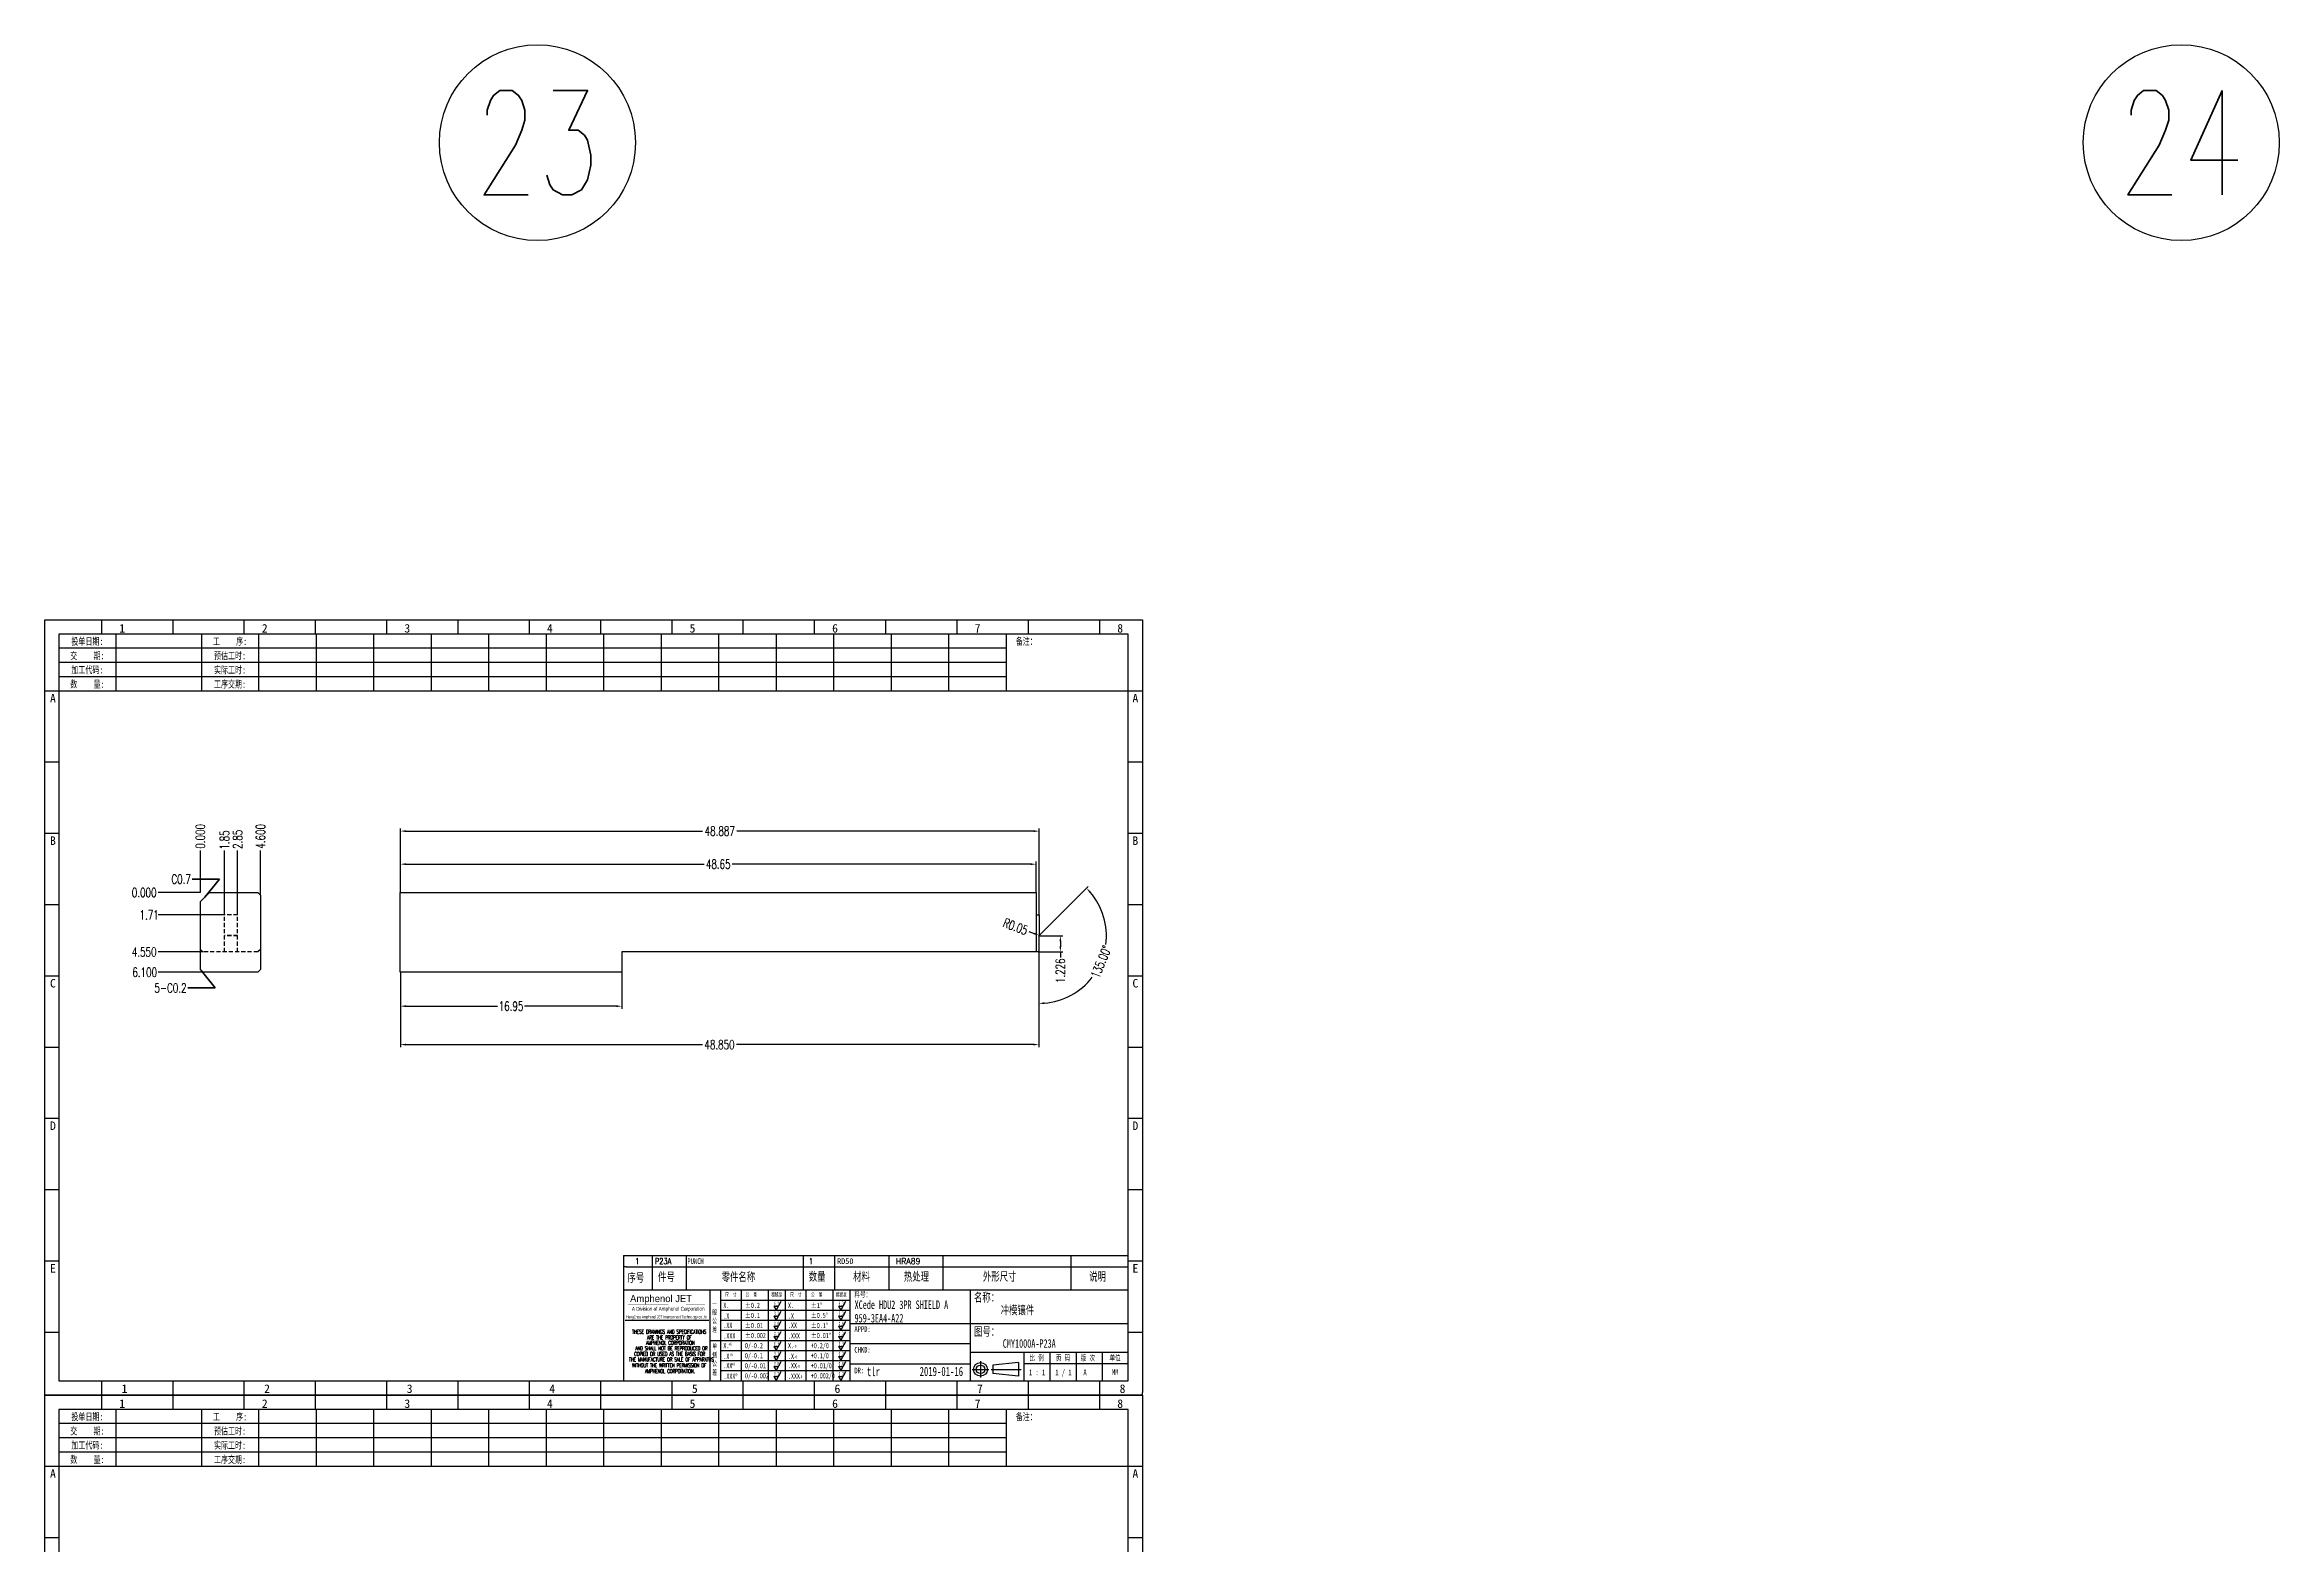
# Model space of a CAD drawing. Header units: millimetres. Extents: x -2852 to 5627, y -2271 to 1849.
# Drawn here: x -2474.4 to -2303.4, y 99 to 213.8 of the extents above; entities that cross this region are included whole.
import ezdxf
from ezdxf.enums import TextEntityAlignment as Align

# ---------------------------------------------------------------- set-up
doc = ezdxf.new("R2010")
doc.units = ezdxf.units.MM
doc.header["$PDSIZE"] = 3
doc.linetypes.add('DASHED2', pattern=[9.525, 6.35, -3.175])
for name, color, linetype in [('1', 7, 'Continuous'), ('11', 4, 'DASHED2'), ('41', 1, 'Continuous'), ('66', 1, 'Continuous')]:
    doc.layers.add(name, color=color, linetype=linetype)
doc.styles.add('CH', font='仿宋_GB2312_0.ttf')
doc.styles.add('jet01', font='simplex.shx', dxfattribs={"width": 0.7, "bigfont": 'hztxt.shx'})
doc.styles.add('jet02', font='simplex.shx', dxfattribs={"width": 0.7})
doc.styles.add('SIMPLEX', font='SIMPLEX')
doc.styles.get("Standard").update_dxf_attribs({"font": '仿宋_GB2312_0.ttf', "width": 0.7})
doc.styles.add('TEXTSTYLE_1', font='TRIUMB.TTF')
doc.styles.add('TEXTSTYLE_2', font='TRIUM.TTF')
doc.styles.add('tk', font='', dxfattribs={"width": 0.7})
doc.styles.add('tk 2', font='仿宋_GB2312_0.ttf', dxfattribs={"width": 0.65})
doc.styles.add('tk 4', font='simplex.shx', dxfattribs={"width": 0.65, "bigfont": 'bigfont.shx'})
doc.styles.get('tk').set_extended_font_data('NSimSun')
doc.dimstyles.new('jet02', dxfattribs={"dimtxt": 3.5, "dimasz": 2.1, "dimexe": 1, "dimexo": 0, "dimgap": 0.5, "dimtad": 0, "dimtoh": 1, "dimdec": 3, "dimzin": 9, "dimdsep": 46, "dimtxsty": 'jet02', "dimcen": 0, "dimclrt": 256, "dimazin": 2, "dimtfac": 1, "dimtdec": 3, "dimtofl": 0, "dimtmove": 0, "dimatfit": 1, "dimfxl": 0, "dimarcsym": 0})

# ---------------------------------------------------------------- blocks, each defined once
blk = doc.blocks.new('A3-N')
at = {"layer": '1', "color": 1}
for p, q in [((0, 0), (0, 296.73)), ((0, 296.73), (420, 296.73)), ((21.82, 291.27), (21.82, 296.73)), ((49.09, 291.27), (49.09, 296.73)), ((76.36, 291.27), (76.36, 296.73)), ((103.64, 291.27), (103.64, 296.73)), ((103.64, 291.27), (103.64, 296.73)), ((103.64, 291.27), (103.64, 296.73)), ((130.91, 291.27), (130.91, 296.73)), ((158.18, 291.27), (158.18, 296.73)), ((185.45, 291.27), (185.45, 296.73)), ((212.73, 291.27), (212.73, 296.73)), ((240, 291.27), (240, 296.73)), ((267.27, 291.27), (267.27, 296.73)), ((294.55, 291.27), (294.55, 296.73)), ((321.82, 291.27), (321.82, 296.73)), ((349.09, 291.27), (349.09, 296.73)), ((376.36, 291.27), (376.36, 296.73)), ((403.64, 291.27), (403.64, 296.73)), ((420, 296.73), (420, 1)), ((5.45, 269.45), (0, 269.45)), ((420, 269.45), (414.55, 269.45)), ((5.45, 242.18), (0, 242.18)), ((420, 242.18), (414.55, 242.18)), ((5.45, 214.91), (0, 214.91)), ((420, 214.91), (414.55, 214.91)), ((5.45, 187.64), (0, 187.64)), ((420, 187.64), (414.55, 187.64)), ((5.45, 160.36), (0, 160.36)), ((420, 160.36), (414.55, 160.36)), ((5.45, 133.09), (0, 133.09)), ((420, 133.09), (414.55, 133.09)), ((5.45, 105.82), (0, 105.82)), ((420, 105.82), (414.55, 105.82)), ((5.45, 78.55), (0, 78.55)), ((420, 78.55), (414.55, 78.55)), ((5.45, 51.27), (0, 51.27)), ((222.45, 49.09), (221.45, 49.09)), ((221.45, 49.09), (221.45, 40.36)), ((222.45, 49.09), (414.55, 49.09)), ((232.36, 49.09), (232.36, 40.36)), ((245.45, 49.09), (245.45, 40.36)), ((290.18, 49.09), (290.18, 40.36)), ((302.18, 49.09), (302.18, 40.36)), ((322.91, 49.09), (322.91, 40.36)), ((343.64, 49.09), (343.64, 40.36)), ((392.73, 40.36), (392.73, 49.09)), ((420, 51.27), (414.55, 51.27)), ((258.55, 40.36), (258.55, 5.44)), ((266.45, 40.36), (266.45, 5.44)), ((276.78, 40.36), (276.78, 5.45)), ((291.18, 40.36), (291.18, 5.45)), ((301.51, 40.37), (301.51, 5.46)), ((308.01, 40.36), (308.01, 5.45)), ((354.09, 40.36), (354.09, 5.45)), ((308.01, 32.39), (258.55, 32.39)), ((308.01, 28.54), (258.55, 28.54)), ((414.55, 27.27), (308.01, 27.27)), ((5.45, 24), (0, 24)), ((308.01, 24.69), (258.55, 24.69)), ((354.09, 19.63), (308.01, 19.63)), ((420, 24), (414.55, 24)), ((308.01, 16.99), (258.55, 16.99)), ((308.01, 13.14), (258.55, 13.14)), ((308.01, 9.29), (258.55, 9.29)), ((308.01, 11.99), (354.09, 11.99)), ((414.55, 16.36), (354.09, 16.36)), ((372.51, 12.49), (362.69, 11.5)), ((362.69, 11.5), (362.69, 8.23)), ((372.51, 12.49), (372.51, 7.25)), ((374.55, 16.36), (374.55, 5.45)), ((414.55, 12), (374.55, 12)), ((384.55, 16.36), (384.55, 5.45)), ((394.55, 16.36), (394.55, 5.45)), ((404.55, 16.36), (404.55, 5.45)), ((1, 0), (0, 0)), ((420, 0), (1, 0)), ((21.82, 0), (21.82, 5.45)), ((49.09, 0), (49.09, 5.45)), ((76.36, 0), (76.36, 5.45)), ((103.64, 0), (103.64, 5.45)), ((130.91, 0), (130.91, 5.45)), ((158.18, 0), (158.18, 5.45)), ((185.45, 0), (185.45, 5.45)), ((212.73, 0), (212.73, 5.45)), ((240, 0), (240, 5.45)), ((267.27, 0), (267.27, 5.45)), ((294.55, 0), (294.55, 5.45)), ((321.82, 0), (321.82, 5.45)), ((349.09, 0), (349.09, 5.45)), ((372.51, 7.25), (362.69, 8.23)), ((376.36, 0), (376.36, 5.45)), ((403.64, 0), (403.64, 5.45)), ((420, 0), (420, 1))]:
    blk.add_line(p, q, dxfattribs=at)
at = {"layer": '1'}
for p, q in [((414.55, 278.18), (414.55, 284.73)), ((221.45, 40.36), (221.45, 5.45)), ((221.45, 40.36), (414.55, 40.36)), ((221.45, 40.36), (414.55, 40.36)), ((254.41, 40.36), (254.41, 5.45)), ((308.01, 36.24), (258.55, 36.24)), ((283.28, 40.36), (283.28, 5.45)), ((222.08, 28.67), (254.12, 28.67)), ((308.01, 20.84), (254.41, 20.84))]:
    blk.add_line(p, q, dxfattribs=at)
at = {"layer": '1', "color": 1, "ltscale": 0.05}
for p, q in [((281.68, 35.84), (279.79, 32.56)), ((306.41, 35.84), (304.52, 32.56)), ((278.93, 34.04), (279.79, 32.56)), ((278.93, 34.04), (280.65, 34.04)), ((278.93, 30.19), (279.79, 28.71)), ((278.93, 30.19), (280.65, 30.19)), ((278.93, 26.34), (279.79, 24.86)), ((278.93, 26.34), (280.65, 26.34)), ((281.68, 31.99), (279.79, 28.71)), ((281.68, 28.14), (279.79, 24.86)), ((303.66, 34.05), (304.52, 32.56)), ((303.66, 34.05), (305.38, 34.05)), ((303.66, 30.2), (305.38, 30.2)), ((303.66, 30.2), (304.52, 28.71)), ((303.66, 26.35), (304.52, 24.86)), ((303.66, 26.35), (305.38, 26.35)), ((306.41, 31.99), (304.52, 28.71)), ((306.41, 28.14), (304.52, 24.86)), ((278.93, 22.49), (280.65, 22.49)), ((278.93, 22.49), (279.79, 21.01)), ((278.93, 18.66), (279.79, 17.17)), ((278.93, 18.66), (280.65, 18.66)), ((281.68, 24.29), (279.79, 21.01)), ((281.68, 20.45), (279.79, 17.17)), ((303.66, 22.5), (305.38, 22.5)), ((303.66, 22.5), (304.52, 21.01)), ((303.66, 18.66), (304.52, 17.18)), ((303.66, 18.66), (305.38, 18.66)), ((306.41, 24.29), (304.52, 21.01)), ((306.41, 20.46), (304.52, 17.18)), ((278.93, 14.81), (280.65, 14.81)), ((278.93, 14.81), (279.79, 13.32)), ((278.93, 10.96), (279.79, 9.47)), ((278.93, 10.96), (280.65, 10.96)), ((281.68, 16.6), (279.79, 13.32)), ((281.68, 12.75), (279.79, 9.47)), ((281.68, 8.9), (279.79, 5.62)), ((303.66, 14.81), (305.38, 14.81)), ((303.66, 14.81), (304.52, 13.33)), ((303.66, 10.96), (304.52, 9.48)), ((303.66, 10.96), (305.38, 10.96)), ((306.41, 16.61), (304.52, 13.33)), ((306.41, 12.76), (304.52, 9.48)), ((306.41, 8.91), (304.52, 5.63)), ((278.93, 7.11), (279.79, 5.62)), ((278.93, 7.11), (280.65, 7.11)), ((303.66, 7.11), (305.38, 7.11)), ((303.66, 7.11), (304.52, 5.63))]:
    blk.add_line(p, q, dxfattribs=at)
at = {"layer": '1', "color": 1, "ltscale": 0.1}
for p, q in [((354.86, 9.87), (361.17, 9.87)), ((358.01, 13.02), (358.01, 6.71)), ((362.03, 9.87), (373.54, 9.87))]:
    blk.add_line(p, q, dxfattribs=at)
at = {"layer": '1'}
blk.add_lwpolyline([(221.45, 5.45), (414.55, 5.45), (414.55, 291.27), (5.45, 291.27), (5.45, 5.45), (414.55, 5.45)], dxfattribs=at)
at = {"layer": '1', "color": 7, "linetype": 'Continuous', "const_width": 0.123}
blk.add_lwpolyline([(223.11, 34.74), (252.6, 34.76)], dxfattribs=at)
at = {"layer": '1', "color": 1}
for radius in [2.62, 1.64]:
    blk.add_circle((358.01, 9.87), radius, dxfattribs=at)
at = {"layer": '41'}
for p, q in [((27.27, 291.27), (27.27, 269.45)), ((60, 291.27), (60, 269.45)), ((81.82, 291.27), (81.82, 269.45)), ((103.82, 291.27), (103.82, 269.45)), ((125.82, 291.27), (125.82, 269.45)), ((147.82, 291.27), (147.82, 269.45)), ((169.82, 291.27), (169.82, 269.45)), ((191.82, 291.27), (191.82, 269.45)), ((213.82, 291.27), (213.82, 269.45)), ((235.82, 291.27), (235.82, 269.45)), ((257.82, 291.27), (257.82, 269.45)), ((279.82, 291.27), (279.82, 269.45)), ((301.82, 291.27), (301.82, 269.45)), ((323.82, 291.27), (323.82, 269.45)), ((345.82, 291.27), (345.82, 269.45)), ((367.82, 291.27), (367.82, 269.45)), ((367.82, 285.82), (5.45, 285.82)), ((367.82, 280.36), (5.45, 280.36)), ((367.82, 274.91), (5.45, 274.91)), ((414.55, 269.45), (5.45, 269.45))]:
    blk.add_line(p, q, dxfattribs=at)
at = {"layer": '1', "color": 1}
for s, p in [('1', (29.64, 295.11)), ('2', (84.18, 295.11)), ('3', (138.73, 295.11)), ('4', (193.27, 295.11)), ('5', (247.82, 295.11)), ('6', (302.36, 295.11)), ('7', (356.91, 295.11)), ('8', (411.45, 295.11)), ('1', (30.53, 4.11)), ('2', (85.08, 4.11)), ('3', (139.62, 4.11)), ('4', (194.17, 4.11)), ('5', (248.72, 4.11)), ('6', (303.26, 4.11)), ('7', (357.81, 4.11)), ('8', (412.35, 4.11))]:
    blk.add_text(s, height=3.27, dxfattribs=at).set_placement(p, align=Align.TOP_CENTER)
at = {"layer": '1', "style": 'tk', "width": 0.7}
for s, p in [('投单日期:', (16.36, 288.55)), ('交    期:', (16.36, 283.09)), ('预估工时:', (70.91, 283.09)), ('工    序:', (70.91, 288.55)), ('备注：', (375.51, 288.55)), ('加工代码:', (16.36, 277.64)), ('数    量:', (16.36, 272.18)), ('工序交期:', (70.91, 272.18)), ('实际工时:', (70.91, 277.64))]:
    blk.add_text(s, height=2.727, dxfattribs=at).set_placement(p, align=Align.MIDDLE)
at = {"layer": '1', "color": 1}
for s, p in [('A', (2.04, 268.36)), ('B', (2.04, 213.82)), ('C', (2.04, 159.27)), ('D', (2.04, 104.73)), ('E', (2.04, 50.18))]:
    blk.add_text(s, height=3.27, dxfattribs=at).set_placement(p, align=Align.TOP_LEFT)
for s, p in [('A', (418.37, 268.36)), ('B', (418.37, 213.82)), ('C', (418.37, 159.27)), ('D', (418.37, 104.73)), ('E', (418.37, 50.18))]:
    blk.add_text(s, height=3.27, dxfattribs=at).set_placement(p, align=Align.TOP_RIGHT)
at = {"layer": '1', "color": 1, "style": 'tk 2', "width": 0.7}
for s, height, p in [('序号', 3.273, (222.96, 43.34)), ('件号', 3.273, (234.62, 43.61)), ('零件名称', 3.273, (258.97, 43.61)), ('数量', 3.273, (292.3, 43.78)), ('材料', 3.273, (309.27, 43.78)), ('热处理', 3.273, (328.71, 43.78)), ('外形尺寸', 3.273, (358.94, 43.78)), ('说明', 3.273, (399.61, 43.78)), ('料号：', 2.182, (309.77, 37.46)), ('名称：', 3.273, (355.52, 35.79)), ('图号：', 3.273, (355.52, 22.7)), ('比 例', 2.182, (376.69, 13.18)), ('页 码', 2.182, (386.85, 13.18)), ('版 次', 2.182, (396.31, 13.18)), ('单位', 2.182, (407.35, 13.18))]:
    blk.add_text(s, height=height, dxfattribs=at).set_placement(p)
at = {"layer": '1', "color": 7, "linetype": 'Continuous', "style": 'TEXTSTYLE_1'}
blk.add_text('Amphenol JET', height=2.7, dxfattribs=at).set_placement((223.96, 35.61))
at = {"layer": '1', "color": 1, "style": 'tk 2', "width": 0.7}
for s, p in [('X.', (259.64, 34.37)), ('%%P0.2', (267.9, 34.37)), ('X.', (284.37, 34.37)), ('%%P1%%D', (293.12, 34.37)), ('.X', (259.64, 30.28)), ('.XX', (259.64, 26.71)), ('%%P0.1', (267.9, 30.52)), ('%%P0.01', (267.9, 26.67)), ('.X', (284.37, 30.28)), ('.XX', (284.37, 26.71)), ('%%P0.5%%D', (293.12, 30.52)), ('%%P0.1%%D', (293.12, 26.67)), ('X.', (259.64, 18.97)), ('.XXX', (259.64, 22.68)), ('0/-0.2', (267.9, 18.97)), ('%%P0.002', (267.9, 22.82)), ('X.', (284.37, 18.97)), ('.XXX', (284.37, 22.68)), ('+0.2/0', (293.12, 18.97)), ('%%P0.01%%D', (293.12, 22.82)), ('.X', (259.64, 14.88)), ('.XX', (259.64, 11.31)), ('0/-0.1', (267.9, 15.12)), ('0/-0.01', (267.9, 11.27)), ('0/-0.002', (267.9, 7.42)), ('.X', (284.37, 14.88)), ('.XX', (284.37, 11.31)), ('+0.1/0', (293.12, 15.12)), ('+0.01/0', (293.12, 11.27)), ('+0.002/0', (293.12, 7.42)), ('.XXX', (259.64, 7.28)), ('.XXX', (284.37, 7.28))]:
    blk.add_text(s, height=2, dxfattribs=at).set_placement(p, align=Align.MIDDLE_LEFT)
at = {"layer": '1', "color": 1, "ltscale": 0.05, "style": 'tk 2', "width": 0.5}
for s, p in [('6.3', (279.01, 34.26)), ('6.3', (303.74, 34.27)), ('3.2', (279.01, 30.41)), ('0.8', (279.01, 26.56)), ('3.2', (303.74, 30.42)), ('0.8', (303.74, 26.57)), ('0.2', (279.01, 22.71)), ('6.3', (279.01, 18.87)), ('0.2', (303.74, 22.72)), ('6.3', (303.74, 18.88)), ('3.2', (279.01, 15.02)), ('0.8', (279.01, 11.17)), ('0.2', (279.01, 7.32)), ('3.2', (303.74, 15.03)), ('0.8', (303.74, 11.18)), ('0.2', (303.74, 7.33))]:
    blk.add_text(s, height=1.6, dxfattribs=at).set_placement(p)
at = {"layer": '1', "color": 7, "linetype": 'Continuous'}
for s, height, style, width, p in [('HangZhou Amphenol JET Interconnect Technology co.,ltd ', 1.2, 'TEXTSTYLE_2', 0.6, (222.47, 29.36)), ('A Division of Amphenol Corporation', 1.5, 'TEXTSTYLE_2', 0.7, (224.64, 32.29)), ('THESE DRAWINGS AND SPECIFICATIONS', 1.5, 'tk 4', 0.6, (224.73, 23.52)), ('AND SHALL NOT BE REPRODUCED OR', 1.5, 'tk 4', 0.6, (225.95, 17.17)), ('AMPHENOL CORPORATION', 1.5, 'tk 4', 0.6, (230.04, 19.27)), ('ARE THE PROPERTY OF', 1.5, 'tk 4', 0.6, (230.45, 21.35)), ('THE MANUFACTURE OR SALE OF APPARATUS', 1.5, 'tk 4', 0.6, (223.5, 12.92)), ('WITHOUT THE WRITTEN PERMISSION OF', 1.5, 'tk 4', 0.6, (224.73, 10.67)), ('COPIED OR USED AS THE BASIS FOR', 1.5, 'tk 4', 0.6, (225.54, 15.02)), ('AMPHENOL CORPORATION.', 1.5, 'tk 4', 0.6, (229.63, 8.4))]:
    blk.add_text(s, height=height, dxfattribs=dict(at, style=style, width=width)).set_placement(p)
at = {"layer": '1', "style": 'tk 2', "width": 0.7}
for s, p in [('APPD:', (309.77, 24.21)), ('CHKD:', (309.77, 16.27)), ('DR:', (309.77, 8.35))]:
    blk.add_text(s, height=2.182, dxfattribs=at).set_placement(p)
at = {"layer": '1', "color": 7, "style": 'tk 2', "width": 0.7}
blk.add_text('MM', height=2.182, dxfattribs=at).set_placement((408.31, 7.75))
at = {"layer": '1', "ltscale": 0.05, "char_height": 2, "width": 2.5195, "attachment_point": 1, "style": 'tk 2'}
for s, insert in [('一般公差', (255.39, 36.11)), ('单侧公差', (255.39, 19.71))]:
    blk.add_mtext(s, dxfattribs=dict(at, insert=insert))
at = {"layer": '1', "color": 1, "ltscale": 0.05, "char_height": 1.5, "width": 6.3627, "attachment_point": 1, "style": 'tk 2'}
for s, insert in [('尺  寸', (260.31, 39.25)), ('公  差', (268.17, 39.25)), ('粗糙度', (277.98, 39.25)), ('尺  寸', (285.2, 39.25)), ('公  差', (293.18, 39.25)), ('粗糙度', (302.71, 39.26))]:
    blk.add_mtext(s, dxfattribs=dict(at, insert=insert))
at = {"layer": '1', "color": 1, "ltscale": 0.05, "char_height": 1.2, "width": 5.1396, "attachment_point": 1, "line_spacing_factor": 0.8, "style": 'tk 2'}
for s, insert in [('+0', (261.58, 20.13)), ('-0', (286.31, 19.33)), ('+0', (261.88, 16.09)), ('+0', (262.79, 12.45)), ('-0', (286.61, 15.29)), ('-0', (287.51, 11.65)), ('+0', (263.87, 8.44)), ('-0', (288.59, 7.64))]:
    blk.add_mtext(s, dxfattribs=dict(at, insert=insert))
at = {"layer": '1', "style": 'tk 2', "width": 0.7}
for tag, p in [('PATR-NO1', (309.84, 32.96)), ('PATR-NO2', (309.84, 27.81)), ('TITLE', (365.74, 30.9)), ('DWG-NO:', (366.54, 18.14))]:
    blk.add_attdef(tag, p, '', height=3.27, dxfattribs=at)
at = {"layer": '1', "color": 1, "style": 'tk 2', "width": 0.7}
for tag, p in [('DRAW', (314.55, 7.27)), ('DATE', (334.72, 7.32))]:
    blk.add_attdef(tag, p, '', height=3.49, dxfattribs=at)
at = {"layer": '1', "style": 'tk 2', "width": 0.7}
for tag, p in [('SCALE', (376.55, 8.73)), ('SHEET', (386.6, 8.72)), ('REV', (397.38, 8.73))]:
    blk.add_attdef(tag, text='', height=2.18, dxfattribs=at).set_placement(p, align=Align.MIDDLE_LEFT)
blk = doc.blocks.new('FB3')
at = {"layer": '1', "color": 1}
for p, q in [((0, 4.36), (193.09, 4.36)), ((0, 4.36), (0, 0)), ((10.91, 4.36), (10.91, 0)), ((24, 4.36), (24, 0)), ((68.73, 4.36), (68.73, 0)), ((80.73, 4.36), (80.73, 0)), ((101.45, 4.36), (101.45, 0)), ((122.18, 4.36), (122.18, 0)), ((171.27, 0), (171.27, 4.36))]:
    blk.add_line(p, q, dxfattribs=at)
at = {"layer": '1'}
for tag, style, p in [('ITEM', 'SIMPLEX', (4.36, 2.18)), ('PARTNO', 'SIMPLEX', (12, 2.18)), ('QTY', 'SIMPLEX', (74.18, 2.18)), ('MATL', 'CH', (81.72, 2.18)), ('FINISH', 'SIMPLEX', (104.17, 2.18)), ('SPEC', 'SIMPLEX', (130.91, 2.18)), ('REMARK', 'SIMPLEX', (174.06, 2.18))]:
    blk.add_attdef(tag, text='', height=2.18, dxfattribs=dict(at, style=style)).set_placement(p, align=Align.MIDDLE_LEFT)
at = {"layer": '1', "style": 'tk', "width": 0.7}
blk.add_attdef('DIE', text='', height=2.18, dxfattribs=at).set_placement((24.43, 2.18), align=Align.MIDDLE_LEFT)
blk = doc.blocks.new('*D960')
at = {"layer": '41', "ltscale": 0.05}
blk.add_line((-1547.29, -2303.49), (-1550.51, -2303.49), dxfattribs=at)
at = {"layer": 'Defpoints', "color": 0, "ltscale": 0.05}
for p in [(-1550.51, -2303.49), (-1547.29, -2303.49), (-1547.29, -2303.49)]:
    blk.add_point(p, dxfattribs=at)
at = {"layer": '41', "ltscale": 0.05, "insert": (-1551.59, -2303.49), "char_height": 0.7, "attachment_point": 5, "style": 'jet02'}
blk.add_mtext('0.000', dxfattribs=at)
blk = doc.blocks.new('*D961')
at = {"layer": '41', "ltscale": 0.05}
blk.add_line((-1547.09, -2309.59), (-1550.51, -2309.59), dxfattribs=at)
at = {"layer": 'Defpoints', "color": 0, "ltscale": 0.05}
for p in [(-1547.29, -2303.49), (-1550.51, -2309.59), (-1547.09, -2309.59)]:
    blk.add_point(p, dxfattribs=at)
at = {"layer": '41', "ltscale": 0.05, "insert": (-1551.55, -2309.59), "char_height": 0.7, "attachment_point": 5, "style": 'jet02'}
blk.add_mtext('6.100', dxfattribs=at)
blk = doc.blocks.new('*D962')
at = {"layer": '41', "ltscale": 0.05}
blk.add_line((-1547.09, -2308.04), (-1550.51, -2308.04), dxfattribs=at)
at = {"layer": 'Defpoints', "color": 0, "ltscale": 0.05}
for p in [(-1547.29, -2303.49), (-1550.51, -2308.04), (-1547.09, -2308.04)]:
    blk.add_point(p, dxfattribs=at)
at = {"layer": '41', "ltscale": 0.05, "insert": (-1551.59, -2308.04), "char_height": 0.7, "attachment_point": 5, "style": 'jet02'}
blk.add_mtext('4.550', dxfattribs=at)
blk = doc.blocks.new('*D963')
at = {"layer": '41', "ltscale": 0.05}
blk.add_line((-1545.44, -2305.2), (-1550.51, -2305.2), dxfattribs=at)
at = {"layer": 'Defpoints', "color": 0, "ltscale": 0.05}
for p in [(-1547.29, -2303.49), (-1550.51, -2305.2), (-1545.44, -2305.2)]:
    blk.add_point(p, dxfattribs=at)
at = {"layer": '41', "ltscale": 0.05, "insert": (-1551.21, -2305.2), "char_height": 0.7, "attachment_point": 5, "style": 'jet02'}
blk.add_mtext('1.71', dxfattribs=at)
blk = doc.blocks.new('*D964')
at = {"layer": '41', "ltscale": 0.05}
blk.add_line((-1547.29, -2303.49), (-1547.29, -2300.27), dxfattribs=at)
at = {"layer": 'Defpoints', "color": 0, "ltscale": 0.05}
for p in [(-1547.29, -2300.27), (-1547.29, -2303.49), (-1547.29, -2303.49)]:
    blk.add_point(p, dxfattribs=at)
at = {"layer": '41', "ltscale": 0.05, "insert": (-1547.29, -2299.19), "char_height": 0.7, "attachment_point": 5, "rotation": 90, "style": 'jet02'}
blk.add_mtext('0.000', dxfattribs=at)
blk = doc.blocks.new('*D965')
at = {"layer": '41', "ltscale": 0.05}
blk.add_line((-1545.44, -2305.2), (-1545.44, -2300.27), dxfattribs=at)
at = {"layer": 'Defpoints', "color": 0, "ltscale": 0.05}
for p in [(-1545.44, -2300.27), (-1547.29, -2303.49), (-1545.44, -2305.2)]:
    blk.add_point(p, dxfattribs=at)
at = {"layer": '41', "ltscale": 0.05, "insert": (-1545.44, -2299.47), "char_height": 0.7, "attachment_point": 5, "rotation": 90, "style": 'jet02'}
blk.add_mtext('1.85', dxfattribs=at)
blk = doc.blocks.new('*D966')
at = {"layer": '41', "ltscale": 0.05}
blk.add_line((-1544.44, -2305.2), (-1544.44, -2300.27), dxfattribs=at)
at = {"layer": 'Defpoints', "color": 0, "ltscale": 0.05}
for p in [(-1544.44, -2300.27), (-1547.29, -2303.49), (-1544.44, -2305.2)]:
    blk.add_point(p, dxfattribs=at)
at = {"layer": '41', "ltscale": 0.05, "insert": (-1544.44, -2299.42), "char_height": 0.7, "attachment_point": 5, "rotation": 90, "style": 'jet02'}
blk.add_mtext('2.85', dxfattribs=at)
blk = doc.blocks.new('*D967')
at = {"layer": '41', "ltscale": 0.05}
blk.add_line((-1542.69, -2303.69), (-1542.69, -2300.27), dxfattribs=at)
at = {"layer": 'Defpoints', "color": 0, "ltscale": 0.05}
for p in [(-1542.69, -2300.27), (-1547.29, -2303.49), (-1542.69, -2303.69)]:
    blk.add_point(p, dxfattribs=at)
at = {"layer": '41', "ltscale": 0.05, "insert": (-1542.69, -2299.19), "char_height": 0.7, "attachment_point": 5, "rotation": 90, "style": 'jet02'}
blk.add_mtext('4.600', dxfattribs=at)
blk = doc.blocks.new('*D968')
at = {"layer": '41', "ltscale": 0.05}
for p, q in [((-1531.99, -2309.59), (-1531.99, -2312.39)), ((-1515.04, -2309.59), (-1515.04, -2312.39)), ((-1531.57, -2312.19), (-1524.55, -2312.19)), ((-1515.46, -2312.19), (-1522.49, -2312.19))]:
    blk.add_line(p, q, dxfattribs=at)
for points in [[(-1531.57, -2312.12), (-1531.57, -2312.26), (-1531.99, -2312.19)], [(-1515.46, -2312.12), (-1515.46, -2312.26), (-1515.04, -2312.19)]]:
    blk.add_solid(points, dxfattribs=at)
at = {"layer": 'Defpoints', "color": 0, "ltscale": 0.05}
for p in [(-1531.99, -2309.59), (-1515.04, -2309.59), (-1531.99, -2312.19)]:
    blk.add_point(p, dxfattribs=at)
at = {"layer": '41', "ltscale": 0.05, "insert": (-1523.52, -2312.19), "char_height": 0.7, "attachment_point": 5, "style": 'jet02'}
blk.add_mtext('16.95', dxfattribs=at)
blk = doc.blocks.new('*D969')
at = {"layer": '41', "ltscale": 0.05}
for p, q in [((-1531.99, -2303.49), (-1531.99, -2301.12)), ((-1531.57, -2301.32), (-1508.75, -2301.32)), ((-1483.76, -2301.32), (-1506.59, -2301.32)), ((-1483.34, -2303.49), (-1483.34, -2301.12))]:
    blk.add_line(p, q, dxfattribs=at)
for points in [[(-1531.57, -2301.25), (-1531.57, -2301.39), (-1531.99, -2301.32)], [(-1483.76, -2301.25), (-1483.76, -2301.39), (-1483.34, -2301.32)]]:
    blk.add_solid(points, dxfattribs=at)
at = {"layer": 'Defpoints', "color": 0, "ltscale": 0.05}
for p in [(-1483.34, -2301.32), (-1531.99, -2303.49), (-1483.34, -2303.49)]:
    blk.add_point(p, dxfattribs=at)
at = {"layer": '41', "ltscale": 0.05, "insert": (-1507.67, -2301.32), "char_height": 0.7, "attachment_point": 5, "style": 'jet02'}
blk.add_mtext('48.65', dxfattribs=at)
blk = doc.blocks.new('*D970')
at = {"layer": '41', "ltscale": 0.05}
for p, q in [((-1531.99, -2303.49), (-1531.99, -2298.59)), ((-1531.57, -2298.79), (-1508.86, -2298.79)), ((-1483.53, -2298.79), (-1506.24, -2298.79)), ((-1483.11, -2305.2), (-1483.11, -2298.59))]:
    blk.add_line(p, q, dxfattribs=at)
for points in [[(-1531.57, -2298.72), (-1531.57, -2298.86), (-1531.99, -2298.79)], [(-1483.53, -2298.72), (-1483.53, -2298.86), (-1483.11, -2298.79)]]:
    blk.add_solid(points, dxfattribs=at)
at = {"layer": 'Defpoints', "color": 0, "ltscale": 0.05}
for p in [(-1483.11, -2298.79), (-1531.99, -2303.49), (-1483.11, -2305.2)]:
    blk.add_point(p, dxfattribs=at)
at = {"layer": '41', "ltscale": 0.05, "insert": (-1507.55, -2298.79), "char_height": 0.7, "attachment_point": 5, "style": 'jet02'}
blk.add_mtext('48.887', dxfattribs=at)
blk = doc.blocks.new('*D971')
at = {"layer": '41', "ltscale": 0.05}
for p, q in [((-1483.14, -2308.04), (-1483.14, -2315.33)), ((-1531.99, -2309.59), (-1531.99, -2315.33)), ((-1531.57, -2315.13), (-1508.88, -2315.13)), ((-1483.56, -2315.13), (-1506.26, -2315.13))]:
    blk.add_line(p, q, dxfattribs=at)
for points in [[(-1531.57, -2315.06), (-1531.57, -2315.2), (-1531.99, -2315.13)], [(-1483.56, -2315.06), (-1483.56, -2315.2), (-1483.14, -2315.13)]]:
    blk.add_solid(points, dxfattribs=at)
at = {"layer": 'Defpoints', "color": 0, "ltscale": 0.05}
for p in [(-1483.14, -2308.04), (-1531.99, -2309.59), (-1531.99, -2315.13)]:
    blk.add_point(p, dxfattribs=at)
at = {"layer": '41', "ltscale": 0.05, "insert": (-1507.57, -2315.13), "char_height": 0.7, "attachment_point": 5, "style": 'jet02'}
blk.add_mtext('48.850', dxfattribs=at)
blk = doc.blocks.new('*D972')
at = {"layer": '41', "ltscale": 0.05}
for p, q in [((-1483.14, -2306.81), (-1481.29, -2306.81)), ((-1483.14, -2308.04), (-1481.29, -2308.04)), ((-1481.49, -2307.23), (-1481.49, -2307.62)), ((-1481.49, -2308.04), (-1481.49, -2308.46))]:
    blk.add_line(p, q, dxfattribs=at)
for points in [[(-1481.56, -2307.23), (-1481.42, -2307.23), (-1481.49, -2306.81)], [(-1481.56, -2307.62), (-1481.42, -2307.62), (-1481.49, -2308.04)]]:
    blk.add_solid(points, dxfattribs=at)
at = {"layer": 'Defpoints', "color": 0, "ltscale": 0.05}
for p in [(-1483.14, -2306.81), (-1483.14, -2308.04), (-1481.49, -2308.04)]:
    blk.add_point(p, dxfattribs=at)
at = {"layer": '41', "ltscale": 0.05, "insert": (-1481.49, -2309.48), "char_height": 0.7, "attachment_point": 5, "rotation": 90, "style": 'jet02'}
blk.add_mtext('1.226', dxfattribs=at)
blk = doc.blocks.new('*D973')
at = {"layer": '41', "ltscale": 0.05}
for p, q in [((-1483.11, -2306.78), (-1479.35, -2303.02)), ((-1483.14, -2308.04), (-1483.14, -2312.18))]:
    blk.add_line(p, q, dxfattribs=at)
for start, end in [(352.6215, 40.3429), (274.6571, 322.3785)]:
    blk.add_arc((-1483.14, -2306.81), 5.17, start, end, dxfattribs=at)
for points in [[(-1479.26, -2303.51), (-1479.15, -2303.42), (-1479.49, -2303.16)], [(-1482.72, -2312.03), (-1482.73, -2311.89), (-1483.14, -2311.98)]]:
    blk.add_solid(points, dxfattribs=at)
at = {"layer": 'Defpoints', "color": 0, "ltscale": 0.05}
for p in [(-1483.14, -2306.81), (-1483.14, -2306.81), (-1483.14, -2308.04), (-1483.11, -2306.78), (-1479.49, -2310.47)]:
    blk.add_point(p, dxfattribs=at)
at = {"layer": '41', "ltscale": 0.05, "insert": (-1478.37, -2308.79), "char_height": 0.7, "attachment_point": 5, "rotation": 67.5, "style": 'jet02'}
blk.add_mtext('135.00°', dxfattribs=at)
blk = doc.blocks.new('*D974')
at = {"layer": '41', "ltscale": 0.05}
blk.add_line((-1483.9, -2306.48), (-1483.5, -2306.63), dxfattribs=at)
blk.add_solid([(-1483.48, -2306.56), (-1483.53, -2306.69), (-1483.11, -2306.77)], dxfattribs=at)
at = {"layer": 'Defpoints', "color": 0, "ltscale": 0.05}
for p in [(-1483.16, -2306.75), (-1483.11, -2306.77)]:
    blk.add_point(p, dxfattribs=at)
at = {"layer": '41', "ltscale": 0.05, "insert": (-1484.92, -2306.1), "char_height": 0.7, "attachment_point": 5, "rotation": 339.5866, "style": 'jet02'}
blk.add_mtext('R0.05', dxfattribs=at)

msp = doc.modelspace()

# ---------------------------------------------------------------- linework, layer by layer
at = {"layer": '1', "ltscale": 0.05}
for p, q in [((-2462.5006, 148.2412), (-2461.8006, 148.9412)), ((-2461.8006, 148.9412), (-2458.1006, 148.9412)), ((-2458.1006, 148.9412), (-2457.9006, 148.7412)), ((-2447.2023, 142.8412), (-2447.2023, 148.9412)), ((-2447.2023, 148.9412), (-2398.5523, 148.9412)), ((-2398.5523, 148.9412), (-2398.5523, 144.3912)), ((-2462.5006, 143.0412), (-2462.5006, 148.2412)), ((-2457.9006, 148.7412), (-2457.9006, 143.0412)), ((-2398.5523, 147.2312), (-2398.3148, 147.2312)), ((-2398.3148, 147.2312), (-2398.3148, 145.6754)), ((-2398.3294, 145.64), (-2398.3523, 145.6172)), ((-2398.3523, 145.6172), (-2398.3523, 144.3912)), ((-2398.3523, 144.3912), (-2430.2523, 144.3912)), ((-2430.2523, 144.3912), (-2430.2523, 142.8412)), ((-2462.3006, 142.8412), (-2462.5006, 143.0412)), ((-2458.1006, 142.8412), (-2462.3006, 142.8412)), ((-2457.9006, 143.0412), (-2458.1006, 142.8412)), ((-2430.2523, 142.8412), (-2447.2023, 142.8412))]:
    msp.add_line(p, q, dxfattribs=at)
msp.add_arc((-2398.3648, 145.6754), 0.05, 315, 0, dxfattribs=at)
at = {"layer": '11', "ltscale": 0.05}
for p, q in [((-2459.6506, 147.2312), (-2460.6506, 147.2312)), ((-2460.6506, 144.3912), (-2460.6506, 147.2312)), ((-2459.6506, 144.3912), (-2459.6506, 147.2312)), ((-2459.6506, 145.6547), (-2460.6506, 145.6547)), ((-2459.6506, 145.6172), (-2460.6506, 145.6172))]:
    msp.add_line(p, q, dxfattribs=at)
msp.add_lwpolyline([(-2457.9006, 144.5912), (-2458.1006, 144.3912), (-2462.3006, 144.3912), (-2462.5006, 144.5912)], dxfattribs=at)
at = {"layer": '66', "ltscale": 0.05}
for centre in [(-2436.71, 206.3338), (-2310.9308, 206.3338)]:
    msp.add_circle(centre, 7.5, dxfattribs=at)

# ---------------------------------------------------------------- block references
at = {"layer": '1', "ltscale": 0.05, "xscale": 0.2000000000000455, "yscale": 0.2000000000000455, "zscale": 0.2000000000000455}
for p, values in [((-2474.4107, 110.4692), {'DWG-NO:': 'CMY1000A-P23A', 'TITLE': '冲模镶件', 'REV': 'A', 'SHEET': '1 / 1', 'DRAW': 'tlr', 'DATE': '2019-01-16', 'PATR-NO1': 'XCede HDU2 3PR SHIELD A', 'PATR-NO2': '959-3EA4-A22', 'SCALE': '1 : 1'}), ((-2474.4107, 51.1237), {'DWG-NO:': 'CMY1000A-P23B', 'TITLE': '冲模镶件', 'REV': 'A', 'SHEET': '1 / 1', 'DRAW': 'tlr', 'DATE': '2019-01-16', 'PATR-NO1': 'XCede HDU2 3PR SHIELD A', 'PATR-NO2': '959-3EA4-A22', 'SCALE': '1 : 1'})]:
    msp.add_blockref('A3-N', p, dxfattribs=at).add_auto_attribs(values)
at = {"layer": '1', "ltscale": 0.05}
ref = msp.add_blockref('FB3', (-2430.1198, 120.2874), dxfattribs=dict(at, xscale=0.2000000000000455, yscale=0.2000000000000455, zscale=0.2000000000000455))
ref.add_attrib('PARTNO', 'P23A', dxfattribs={"height": 0.43636, "style": 'SIMPLEX', "width": 0.8}).set_placement((-2427.7198, 120.7237), align=Align.MIDDLE_LEFT)
ref.add_attrib('ITEM', '1', dxfattribs={"height": 0.4364, "style": 'SIMPLEX'}).set_placement((-2429.2471, 120.7237), align=Align.MIDDLE_LEFT)
ref.add_attrib('DIE', 'PUNCH', dxfattribs={"height": 0.43636, "style": 'tk', "width": 0.7}).set_placement((-2425.2338, 120.7237), align=Align.MIDDLE_LEFT)
ref.add_attrib('QTY', '1', dxfattribs={"height": 0.4364, "style": 'SIMPLEX'}).set_placement((-2415.9599, 120.7237), align=Align.MIDDLE_LEFT)
ref.add_attrib('MATL', 'RD50', dxfattribs={"height": 0.43636, "style": 'CH'}).set_placement((-2413.7766, 120.7237), align=Align.MIDDLE_LEFT)
ref.add_attrib('FINISH', 'HRA89', dxfattribs={"height": 0.43636, "style": 'SIMPLEX'}).set_placement((-2409.2853, 120.7237), align=Align.MIDDLE_LEFT)

# ---------------------------------------------------------------- texts
at = {"layer": '41', "ltscale": 0.05, "char_height": 0.7, "attachment_point": 6, "style": 'jet02'}
for s, insert in [('C0.7', (-2463.2246, 149.96)), ('5-C0.2', (-2463.5562, 141.6342))]:
    msp.add_mtext(s, dxfattribs=dict(at, insert=insert))
at = {"layer": '66', "ltscale": 0.05, "style": 'jet01', "width": 0.7}
for s, p in [('23', (-2436.71, 206.3338)), ('24', (-2310.9308, 206.3338))]:
    msp.add_text(s, height=8, dxfattribs=at).set_placement(p, align=Align.MIDDLE)

# ---------------------------------------------------------------- dimensions: what is measured, and where the dimension line sits
at = {"layer": '41', "ltscale": 0.05}
for feature_location, offset, dtype, origin, override, picture, middle, set_off in [((-2462.5006376012, 148.9411900313), (0, 3.2199178592), 1, (-2462.5006376012, 148.9411900313), {"dimscale": 0.2, "dimtoh": 0, "dimzin": 1, "dimclrd": 256, "dimclre": 256, "dimadec": 3, "dimazin": 0, "dimatfit": 3, "dimlwd": 65535, "dimlwe": 65535}, '*D964', (-2462.5006376012, 153.2411078905), (-915.2077048823, 2452.4298167741)), ((-2457.9006, 148.7412), (0, 3.4199), 1, (-2462.5006, 148.9412), {"dimscale": 0.2, "dimtoh": 0, "dimzin": 1, "dimclrd": 256, "dimclre": 256, "dimadec": 3, "dimazin": 0, "dimatfit": 3, "dimlwd": 65535, "dimlwe": 65535}, '*D967', (-2457.9006, 153.2411), (-915.2077, 2452.4298)), ((-2459.6506, 147.2312), (0, 4.9299), 1, (-2462.5006, 148.9412), {"dimscale": 0.2, "dimtoh": 0, "dimdec": 2, "dimzin": 1, "dimclrd": 256, "dimclre": 256, "dimazin": 0, "dimatfit": 3, "dimlwd": 65535, "dimlwe": 65535}, '*D966', (-2459.6506, 153.0078), (-915.2077, 2452.4298)), ((-2460.6506, 147.2312), (0, 4.9299), 1, (-2462.5006, 148.9412), {"dimscale": 0.2, "dimtoh": 0, "dimdec": 2, "dimzin": 1, "dimclrd": 256, "dimclre": 256, "dimazin": 0, "dimatfit": 3, "dimlwd": 65535, "dimlwe": 65535}, '*D965', (-2460.6506, 152.9611), (-915.2077, 2452.4298)), ((-2462.5006376012, 148.9411900313), (-3.2199178592, 0), 0, (-2462.5006376012, 148.9411900313), {"dimscale": 0.2, "dimtoh": 0, "dimzin": 1, "dimclrd": 256, "dimclre": 256, "dimadec": 3, "dimazin": 0, "dimatfit": 3, "dimlwd": 65535, "dimlwe": 65535}, '*D960', (-2466.8005554604, 148.9411900313), (-915.2077048823, 2452.4298167741)), ((-2462.3006, 144.3912), (-3.4199, 0), 0, (-2462.5006, 148.9412), {"dimscale": 0.2, "dimtoh": 0, "dimzin": 1, "dimclrd": 256, "dimclre": 256, "dimadec": 3, "dimazin": 0, "dimatfit": 3, "dimlwd": 65535, "dimlwe": 65535}, '*D962', (-2466.8006, 144.3912), (-915.2077, 2452.4298)), ((-2462.3006, 142.8412), (-3.4199, 0), 0, (-2462.5006, 148.9412), {"dimscale": 0.2, "dimtoh": 0, "dimzin": 1, "dimclrd": 256, "dimclre": 256, "dimadec": 3, "dimazin": 0, "dimatfit": 3, "dimlwd": 65535, "dimlwe": 65535}, '*D961', (-2466.7539, 142.8412), (-915.2077, 2452.4298)), ((-2460.6506, 147.2312), (-5.0699, 0), 0, (-2462.5006, 148.9412), {"dimscale": 0.2, "dimtoh": 0, "dimdec": 2, "dimzin": 1, "dimclrd": 256, "dimclre": 256, "dimazin": 0, "dimatfit": 3, "dimlwd": 65535, "dimlwe": 65535}, '*D963', (-2466.4156, 147.2312), (-915.2077, 2452.4298))]:
    dim = msp.add_ordinate_dim(feature_location=feature_location, offset=offset, dtype=dtype, origin=origin, dimstyle='jet02', override=override, dxfattribs=at)
    dim.commit()
    dim.dimension.update_dxf_attribs({"geometry": picture, "text_midpoint": middle, "insert": set_off})
for base, p1, p2, override, picture, middle, set_off in [((-2398.3147821977, 153.6446041156), (-2447.2022821977, 148.9411900313), (-2398.3147821977, 147.2311900316), {"dimscale": 0.2, "dimtoh": 0, "dimzin": 1, "dimclrd": 256, "dimclre": 256, "dimadec": 3, "dimazin": 0, "dimatfit": 3, "dimlwd": 65535, "dimlwe": 65535}, '*D970', (-2422.7585321977, 153.6446041156), (-915.2077048823, 2452.4298167741)), ((-2398.5523, 151.1074), (-2447.2023, 148.9412), (-2398.5523, 148.9412), {"dimscale": 0.2, "dimtoh": 0, "dimdec": 2, "dimzin": 1, "dimclrd": 256, "dimclre": 256, "dimazin": 0, "dimatfit": 3, "dimlwd": 65535, "dimlwe": 65535}, '*D969', (-2422.8773, 151.1074), (-915.2077, 2452.4298)), ((-2447.2023, 137.2955), (-2398.3523, 144.3912), (-2447.2023, 142.8412), {"dimscale": 0.2, "dimtoh": 0, "dimzin": 1, "dimclrd": 256, "dimclre": 256, "dimadec": 3, "dimazin": 0, "dimatfit": 3, "dimlwd": 65535, "dimlwe": 65535}, '*D971', (-2422.7773, 137.2955), (-915.2077, 2452.4298)), ((-2447.2023, 140.2381), (-2430.2523, 142.8412), (-2447.2023, 142.8412), {"dimscale": 0.2, "dimtoh": 0, "dimdec": 2, "dimzin": 1, "dimclrd": 256, "dimclre": 256, "dimazin": 0, "dimatfit": 3, "dimlwd": 65535, "dimlwe": 65535}, '*D968', (-2438.7273, 140.2381), (-915.2077, 2452.4298))]:
    dim = msp.add_linear_dim(base=base, p1=p1, p2=p2, dimstyle='jet02', override=override, dxfattribs=at)
    dim.commit()
    dim.dimension.update_dxf_attribs({"geometry": picture, "text_midpoint": middle, "insert": set_off})
dim = msp.add_angular_dim_2l(base=(-2394.6975, 141.9624), line1=((-2398.3523, 145.6172), (-2398.3523, 144.3912)), line2=((-2398.3148, 145.6547), (-2398.3523, 145.6172)), dimstyle='jet02', override={"dimscale": 0.2, "dimtoh": 0, "dimdec": 2, "dimzin": 1, "dimclrd": 256, "dimclre": 256, "dimazin": 0, "dimatfit": 3, "dimlwd": 65535, "dimlwe": 65535}, dxfattribs=at)
dim.commit()
dim.dimension.update_dxf_attribs({"geometry": '*D973', "text_midpoint": (-2393.577, 143.6392), "insert": (-915.2077, 2452.4298)})
dim = msp.add_radius_dim(center=(-2398.3648, 145.6754), mpoint=(-2398.3179, 145.658), dimstyle='jet02', override={"dimscale": 0.2, "dimtoh": 0, "dimdec": 2, "dimzin": 1, "dimclrd": 256, "dimclre": 256, "dimazin": 0, "dimtmove": 1, "dimatfit": 3, "dimlwd": 65535, "dimlwe": 65535}, dxfattribs=at)
dim.commit()
dim.dimension.update_dxf_attribs({"geometry": '*D974', "text_midpoint": (-2400.1283, 146.3317), "dimtype": 132, "insert": (-915.2077, 2452.4298)})
dim = msp.add_linear_dim(base=(-2396.6929, 144.3912), p1=(-2398.3523, 145.6172), p2=(-2398.3523, 144.3912), angle=90, dimstyle='jet02', override={"dimscale": 0.2, "dimtoh": 0, "dimzin": 1, "dimclrd": 256, "dimclre": 256, "dimadec": 3, "dimazin": 0, "dimatfit": 3, "dimlwd": 65535, "dimlwe": 65535}, dxfattribs=at)
dim.commit()
dim.dimension.update_dxf_attribs({"geometry": '*D972', "text_midpoint": (-2396.6929, 142.9495), "insert": (-915.2077, 2452.4298)})

# ---------------------------------------------------------------- leaders
at = {"layer": '41', "ltscale": 0.05, "annotation_type": 0, "has_hookline": 1, "hookline_direction": 1}
for points, override, text_width in [([(-2462.1506, 148.5912), (-2461.0246, 149.96), (-2463.1246, 149.96)], {"dimscale": 0.2, "dimtoh": 0, "dimzin": 1, "dimclrd": 256, "dimclre": 256, "dimadec": 3, "dimazin": 0, "dimatfit": 3, "dimlwd": 65535, "dimlwe": 65535}, 1.5167), ([(-2462.4006, 142.9412), (-2461.3562, 141.6342), (-2463.4562, 141.6342)], {"dimscale": 0.2, "dimtoh": 0, "dimdec": 1, "dimzin": 1, "dimclrd": 256, "dimclre": 256, "dimadec": 1, "dimazin": 0, "dimatfit": 3, "dimlwd": 65535, "dimlwe": 65535}, 2.59)]:
    msp.add_leader(points, dimstyle='jet02', override=override, dxfattribs=dict(at, text_width=text_width))

doc.saveas('drawing.dxf')
